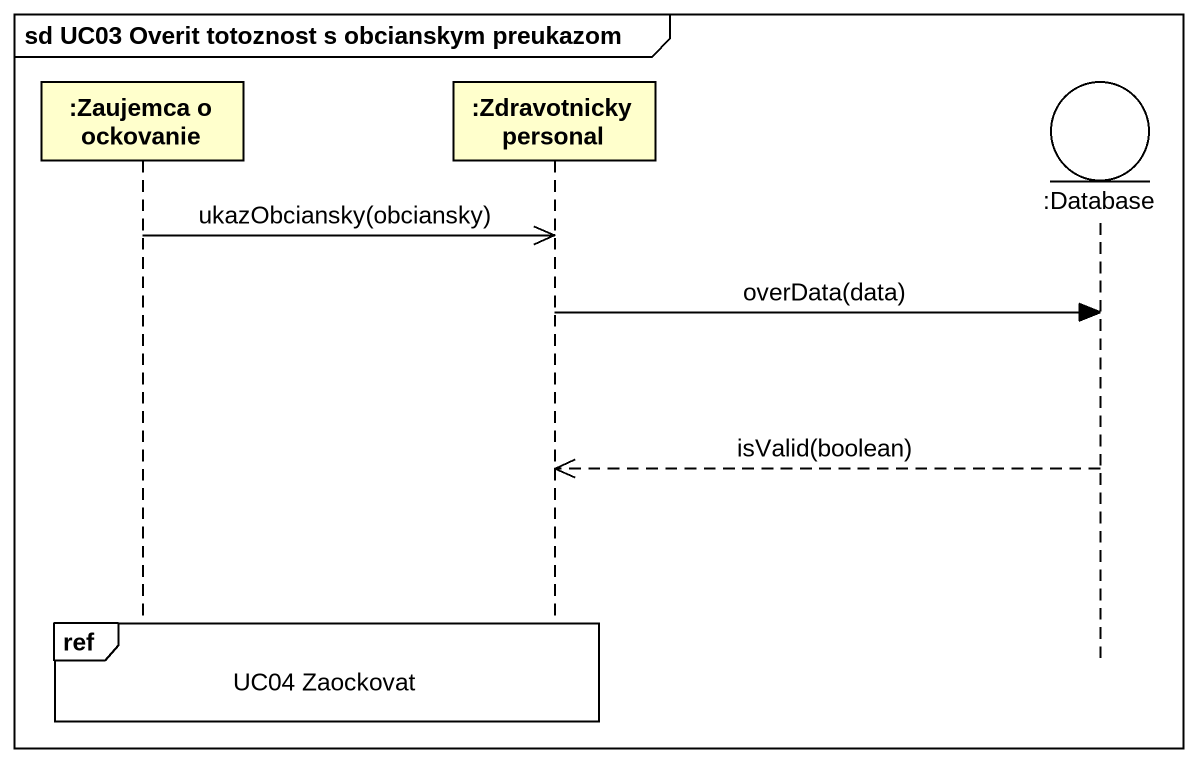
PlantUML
@startuml
mainframe sd UC03 Overit totoznost s obcianskym preukazom
hide footbox
participant ":Zaujemca o ockovanie" as Zaujemca_o_ockovanie
participant ":Zdravotnicky personal" as Zdravotnicky_personal
entity ":Database" as Database_

Zaujemca_o_ockovanie ->> Zdravotnicky_personal : ukazObciansky(obciansky)
Zdravotnicky_personal -> Database_ : overData(data)
Database_ -->> Zdravotnicky_personal : isValid(boolean)
ref over Zaujemca_o_ockovanie, Zdravotnicky_personal : UC04 Zaockovat
@enduml
